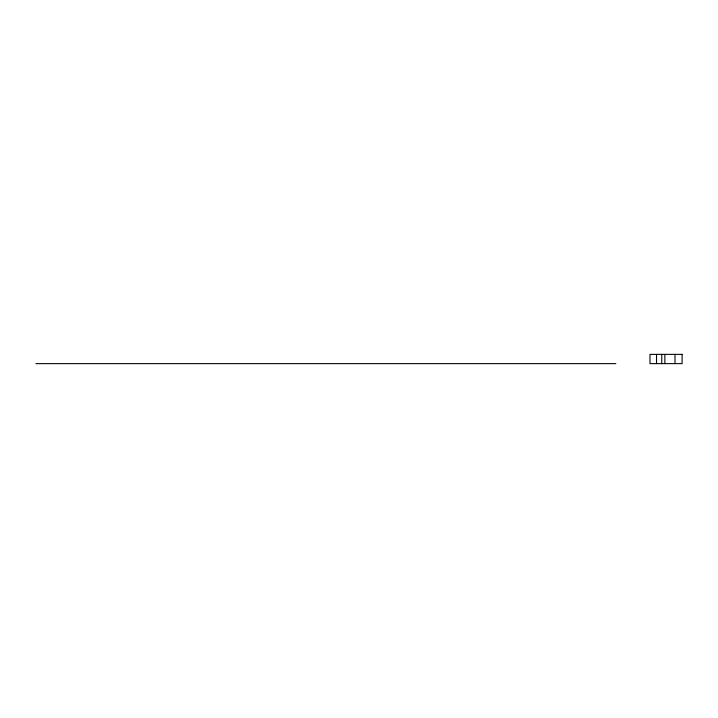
<?xml version="1.0" encoding="UTF-8"?>
<svg xmlns="http://www.w3.org/2000/svg" width="718" height="718" viewBox="0 0 718 718"><rect width="100%" height="100%" fill="white"/><g stroke="black" fill="none" stroke-linecap="round" stroke-linejoin="round"><path stroke-width="1.08" d="M35.9 363.631L615.811 363.631M675.001 354.369L675.001 363.631M664.859 354.369L664.859 363.631M661.754 354.369L661.754 363.631M656.521 354.369L656.521 363.631M682.1 354.369L649.978 354.369L649.978 363.631L682.1 363.631L682.1 354.369"/></g></svg>
